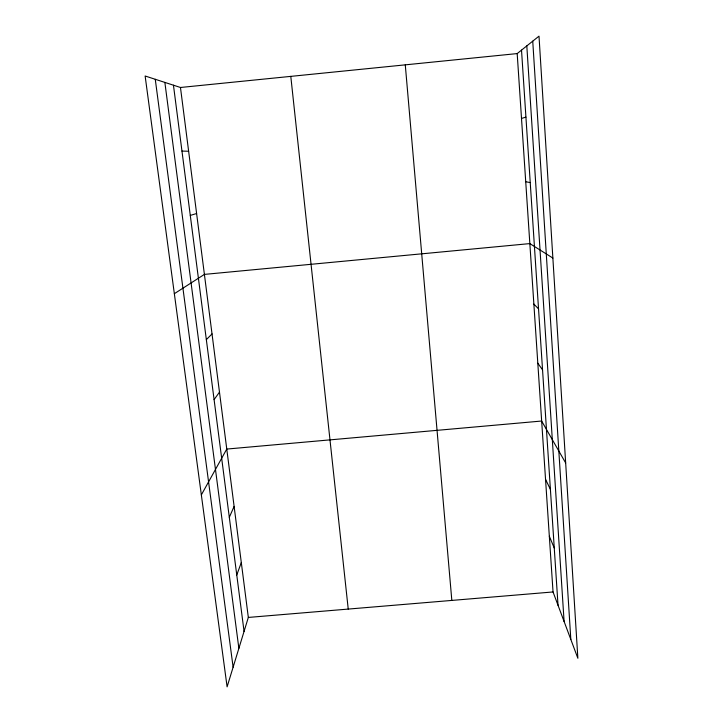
<?xml version="1.0" encoding="UTF-8"?>
<svg xmlns="http://www.w3.org/2000/svg" width="723" height="723" viewBox="0 0 723 723"><rect width="100%" height="100%" fill="white"/><g stroke="black" fill="none" stroke-linecap="round" stroke-linejoin="round"><path stroke-width="1.08" d="M180.47 87.483L248.332 617.433L227.103 686.85L145.133 75.996L180.47 87.483L517.189 53.583L539.006 36.15L577.867 658.273L553.041 591.956L517.189 53.583M236.764 575.002L241.301 562.539M229.308 517.297L234.116 506.434M201.346 494.903L226.769 449.064L541.654 421.03L565.666 462.973M214.098 399.62L219.485 392.128M206.344 339.638L212.029 333.918M174.342 293.701L204.41 274.397L529.842 243.597L552.869 258.066M190.285 215.418L196.611 213.52M521.5 118.4L525.928 117.153M248.332 617.433L553.041 591.956M181.97 151.089L188.631 151.234M525.72 181.717L530.23 182.594M533.863 304.076L538.536 308.884M537.804 363.208L542.548 369.851M545.531 479.286L550.411 489.408M549.326 536.249L554.261 548.016M155.264 79.286L233.113 667.175M173.448 85.197L244.058 631.405M164.862 82.404L238.87 648.377M290.791 76.376L348.233 609.073M405.278 64.853L451.83 600.415M521.518 50.122L558.029 605.287M532.743 41.157L570.827 639.466M526.814 45.883L564.094 621.5"/></g></svg>
